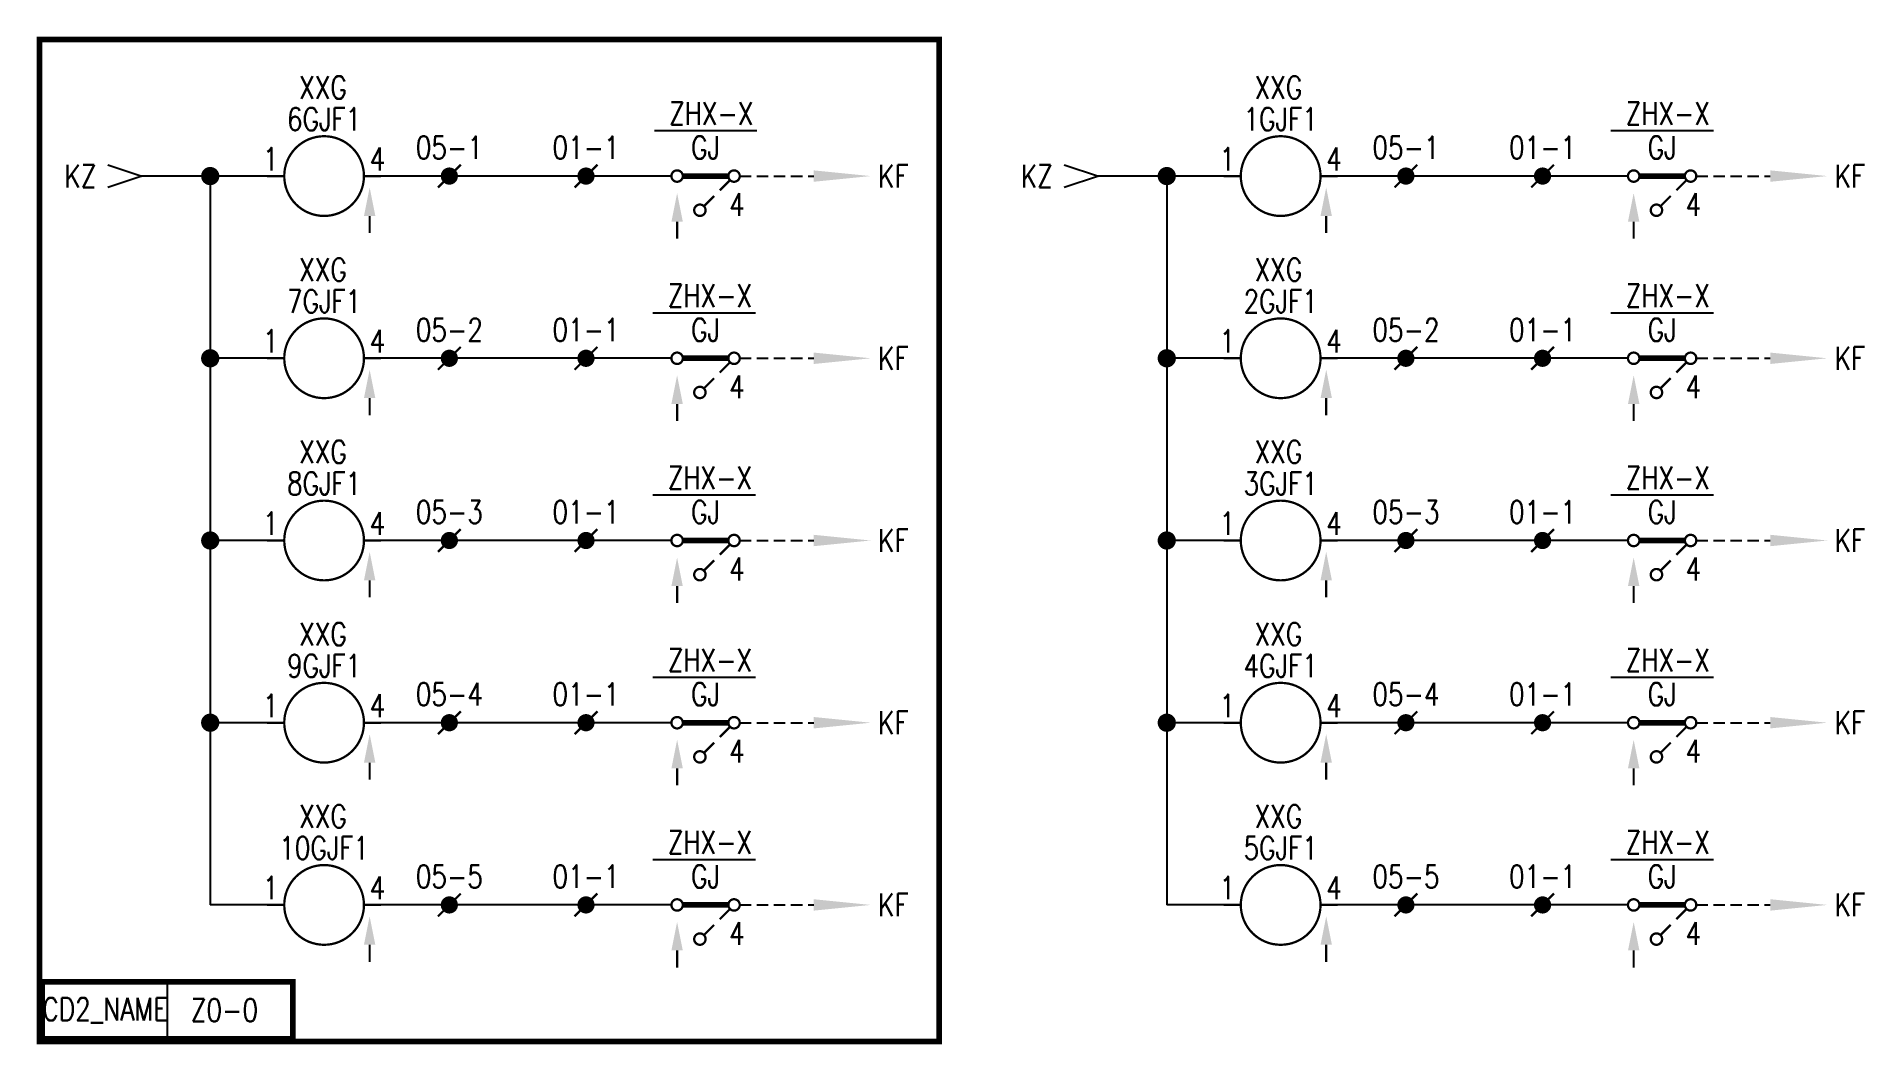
# Model space of a CAD drawing. Header units: millimetres. Extents: x -165 to -5, y -88 to 0.
import ezdxf
from ezdxf.enums import TextEntityAlignment as Align

# ---------------------------------------------------------------- set-up
doc = ezdxf.new("R2010")
doc.units = ezdxf.units.MM
doc.linetypes.add('DASHEDX2', pattern=[1.5, 1, -0.5])
doc.layers.add('tie', color=7, linetype='Continuous')
doc.styles.get("Standard").update_dxf_attribs({"font": 'txt.shx', "bigfont": 'hztxt.shx'})

msp = doc.modelspace()

# ---------------------------------------------------------------- linework, layer by layer
at = {"color": 7}
for p, q in [((-111, -8), (-102, -8)), ((-27, -8), (-18, -8)), ((-145, -12), (-156, -12)), ((-150, -12), (-150, -76)), ((-121, -12), (-135, -12)), ((-109.5, -12), (-121, -12)), ((-61, -12), (-72, -12)), ((-66, -12), (-66, -76)), ((-37, -12), (-51, -12)), ((-25.5, -12), (-37, -12)), ((-111.12, -24), (-102.12, -24)), ((-27, -24), (-18, -24)), ((-145, -28), (-150, -28)), ((-121, -28), (-135, -28)), ((-109.5, -28), (-121, -28)), ((-61, -28), (-66, -28)), ((-37, -28), (-51, -28)), ((-25.5, -28), (-37, -28)), ((-111.12, -40), (-102.12, -40)), ((-27, -40), (-18, -40)), ((-145, -44), (-150, -44)), ((-121, -44), (-135, -44)), ((-109.5, -44), (-121, -44)), ((-61, -44), (-66, -44)), ((-37, -44), (-51, -44)), ((-25.5, -44), (-37, -44)), ((-111.12, -56), (-102.12, -56)), ((-27, -56), (-18, -56)), ((-145, -60), (-150, -60)), ((-121, -60), (-135, -60)), ((-109.5, -60), (-121, -60)), ((-61, -60), (-66, -60)), ((-37, -60), (-51, -60)), ((-25.5, -60), (-37, -60)), ((-111.12, -72), (-102.12, -72)), ((-27, -72), (-18, -72)), ((-145, -76), (-150, -76)), ((-121, -76), (-135, -76)), ((-109.5, -76), (-121, -76)), ((-61, -76), (-66, -76)), ((-37, -76), (-51, -76)), ((-25.5, -76), (-37, -76)), ((-153.75, -87.75), (-153.75, -82.75))]:
    msp.add_line(p, q, dxfattribs=at)
for points, const_width in [([(-165, -88), (-86, -88), (-86, 0), (-165, 0), (-165, -88)], 0.5), ([(-130, -13), (-128, -11)], 0.2), ([(-118, -13), (-116, -11)], 0.2), ([(-46, -13), (-44, -11)], 0.2), ([(-34, -13), (-32, -11)], 0.2), ([(-143.5, -12), (-145, -12)], 0.2), ([(-136.5, -12), (-135, -12)], 0.2), ([(-108.5, -12), (-104.5, -12)], 0.5), ([(-105.25, -13.25), (-104.31, -12.31)], 0.2), ([(-59.5, -12), (-61, -12)], 0.2), ([(-52.5, -12), (-51, -12)], 0.2), ([(-24.5, -12), (-20.5, -12)], 0.5), ([(-21.25, -13.25), (-20.31, -12.31)], 0.2), ([(-106.68, -14.68), (-105.75, -13.75)], 0.2), ([(-22.68, -14.68), (-21.75, -13.75)], 0.2), ([(-136, -15.5), (-136, -17)], 0.2), ([(-109, -16), (-109, -17.5)], 0.2), ([(-52, -15.5), (-52, -17)], 0.2), ([(-25, -16), (-25, -17.5)], 0.2), ([(-130, -29), (-128, -27)], 0.2), ([(-118, -29), (-116, -27)], 0.2), ([(-118, -29), (-116, -27)], 0.2), ([(-46, -29), (-44, -27)], 0.2), ([(-34, -29), (-32, -27)], 0.2), ([(-143.5, -28), (-145, -28)], 0.2), ([(-136.5, -28), (-135, -28)], 0.2), ([(-108.5, -28), (-104.5, -28)], 0.5), ([(-105.25, -29.25), (-104.31, -28.31)], 0.2), ([(-59.5, -28), (-61, -28)], 0.2), ([(-52.5, -28), (-51, -28)], 0.2), ([(-24.5, -28), (-20.5, -28)], 0.5), ([(-21.25, -29.25), (-20.31, -28.31)], 0.2), ([(-106.68, -30.68), (-105.75, -29.75)], 0.2), ([(-22.68, -30.68), (-21.75, -29.75)], 0.2), ([(-136, -31.5), (-136, -33)], 0.2), ([(-109, -32), (-109, -33.5)], 0.2), ([(-52, -31.5), (-52, -33)], 0.2), ([(-25, -32), (-25, -33.5)], 0.2), ([(-130, -45), (-128, -43)], 0.2), ([(-118, -45), (-116, -43)], 0.2), ([(-118, -45), (-116, -43)], 0.2), ([(-46, -45), (-44, -43)], 0.2), ([(-34, -45), (-32, -43)], 0.2), ([(-143.5, -44), (-145, -44)], 0.2), ([(-136.5, -44), (-135, -44)], 0.2), ([(-108.5, -44), (-104.5, -44)], 0.5), ([(-105.25, -45.25), (-104.31, -44.31)], 0.2), ([(-59.5, -44), (-61, -44)], 0.2), ([(-52.5, -44), (-51, -44)], 0.2), ([(-24.5, -44), (-20.5, -44)], 0.5), ([(-21.25, -45.25), (-20.31, -44.31)], 0.2), ([(-106.68, -46.68), (-105.75, -45.75)], 0.2), ([(-22.68, -46.68), (-21.75, -45.75)], 0.2), ([(-136, -47.5), (-136, -49)], 0.2), ([(-109, -48), (-109, -49.5)], 0.2), ([(-52, -47.5), (-52, -49)], 0.2), ([(-25, -48), (-25, -49.5)], 0.2), ([(-130, -61), (-128, -59)], 0.2), ([(-118, -61), (-116, -59)], 0.2), ([(-118, -61), (-116, -59)], 0.2), ([(-46, -61), (-44, -59)], 0.2), ([(-34, -61), (-32, -59)], 0.2), ([(-143.5, -60), (-145, -60)], 0.2), ([(-136.5, -60), (-135, -60)], 0.2), ([(-108.5, -60), (-104.5, -60)], 0.5), ([(-105.25, -61.25), (-104.31, -60.31)], 0.2), ([(-59.5, -60), (-61, -60)], 0.2), ([(-52.5, -60), (-51, -60)], 0.2), ([(-24.5, -60), (-20.5, -60)], 0.5), ([(-21.25, -61.25), (-20.31, -60.31)], 0.2), ([(-106.68, -62.68), (-105.75, -61.75)], 0.2), ([(-22.68, -62.68), (-21.75, -61.75)], 0.2), ([(-136, -63.5), (-136, -65)], 0.2), ([(-109, -64), (-109, -65.5)], 0.2), ([(-52, -63.5), (-52, -65)], 0.2), ([(-25, -64), (-25, -65.5)], 0.2), ([(-130, -77), (-128, -75)], 0.2), ([(-118, -77), (-116, -75)], 0.2), ([(-118, -77), (-116, -75)], 0.2), ([(-46, -77), (-44, -75)], 0.2), ([(-34, -77), (-32, -75)], 0.2), ([(-143.5, -76), (-145, -76)], 0.2), ([(-136.5, -76), (-135, -76)], 0.2), ([(-108.5, -76), (-104.5, -76)], 0.5), ([(-105.25, -77.25), (-104.31, -76.31)], 0.2), ([(-59.5, -76), (-61, -76)], 0.2), ([(-52.5, -76), (-51, -76)], 0.2), ([(-24.5, -76), (-20.5, -76)], 0.5), ([(-21.25, -77.25), (-20.31, -76.31)], 0.2), ([(-106.68, -78.68), (-105.75, -77.75)], 0.2), ([(-22.68, -78.68), (-21.75, -77.75)], 0.2), ([(-165, -80), (-165, -88), (-143, -88)], 0.5), ([(-136, -79.5), (-136, -81)], 0.2), ([(-109, -80), (-109, -81.5)], 0.2), ([(-52, -79.5), (-52, -81)], 0.2), ([(-25, -80), (-25, -81.5)], 0.2), ([(-164.75, -82.75), (-142.75, -82.75), (-142.75, -87.75)], 0.5)]:
    msp.add_lwpolyline(points, dxfattribs=dict(at, const_width=const_width))
for points, const_width in [([(-143.5, -12, 1), (-136.5, -12, 1)], 0.2), ([(-59.5, -12, 1), (-52.5, -12, 1)], 0.2), ([(-150.4, -12, 1), (-149.6, -12, 1)], 0.8), ([(-66.4, -12, 1), (-65.6, -12, 1)], 0.8), ([(-129.38, -12, 1), (-128.62, -12, 1)], 0.75), ([(-117.38, -12, 1), (-116.62, -12, 1)], 0.75), ([(-45.38, -12, 1), (-44.62, -12, 1)], 0.75), ([(-33.38, -12, 1), (-32.62, -12, 1)], 0.75), ([(-143.5, -28, 1), (-136.5, -28, 1)], 0.2), ([(-59.5, -28, 1), (-52.5, -28, 1)], 0.2), ([(-150.4, -28, 1), (-149.6, -28, 1)], 0.8), ([(-129.38, -28, 1), (-128.62, -28, 1)], 0.75), ([(-117.38, -28, 1), (-116.62, -28, 1)], 0.75), ([(-117.38, -28, 1), (-116.62, -28, 1)], 0.75), ([(-66.4, -28, 1), (-65.6, -28, 1)], 0.8), ([(-45.38, -28, 1), (-44.62, -28, 1)], 0.75), ([(-33.38, -28, 1), (-32.62, -28, 1)], 0.75), ([(-143.5, -44, 1), (-136.5, -44, 1)], 0.2), ([(-59.5, -44, 1), (-52.5, -44, 1)], 0.2), ([(-150.4, -44, 1), (-149.6, -44, 1)], 0.8), ([(-129.38, -44, 1), (-128.62, -44, 1)], 0.75), ([(-117.38, -44, 1), (-116.62, -44, 1)], 0.75), ([(-117.38, -44, 1), (-116.62, -44, 1)], 0.75), ([(-66.4, -44, 1), (-65.6, -44, 1)], 0.8), ([(-45.38, -44, 1), (-44.62, -44, 1)], 0.75), ([(-33.38, -44, 1), (-32.62, -44, 1)], 0.75), ([(-143.5, -60, 1), (-136.5, -60, 1)], 0.2), ([(-59.5, -60, 1), (-52.5, -60, 1)], 0.2), ([(-150.4, -60, 1), (-149.6, -60, 1)], 0.8), ([(-129.38, -60, 1), (-128.62, -60, 1)], 0.75), ([(-117.38, -60, 1), (-116.62, -60, 1)], 0.75), ([(-117.38, -60, 1), (-116.62, -60, 1)], 0.75), ([(-66.4, -60, 1), (-65.6, -60, 1)], 0.8), ([(-45.38, -60, 1), (-44.62, -60, 1)], 0.75), ([(-33.38, -60, 1), (-32.62, -60, 1)], 0.75), ([(-143.5, -76, 1), (-136.5, -76, 1)], 0.2), ([(-59.5, -76, 1), (-52.5, -76, 1)], 0.2), ([(-129.38, -76, 1), (-128.62, -76, 1)], 0.75), ([(-117.38, -76, 1), (-116.62, -76, 1)], 0.75), ([(-117.38, -76, 1), (-116.62, -76, 1)], 0.75), ([(-45.38, -76, 1), (-44.62, -76, 1)], 0.75), ([(-33.38, -76, 1), (-32.62, -76, 1)], 0.75)]:
    msp.add_lwpolyline(points, format="xyb", close=True, dxfattribs=dict(at, const_width=const_width))
for points in [[(-159, -11), (-156, -12), (-159, -13)], [(-75, -11), (-72, -12), (-75, -13)]]:
    msp.add_lwpolyline(points, dxfattribs=at)
at = {"color": 7, "const_width": 0.2}
for points in [[(-109, -11.5, 1), (-109, -12.5, 1), (-109, -11.5)], [(-104, -11.5, 1), (-104, -12.5, 1), (-104, -11.5)], [(-25, -11.5, 1), (-25, -12.5, 1), (-25, -11.5)], [(-20, -11.5, 1), (-20, -12.5, 1), (-20, -11.5)], [(-107, -14.5, 1), (-107, -15.5, 1), (-107, -14.5)], [(-23, -14.5, 1), (-23, -15.5, 1), (-23, -14.5)], [(-109, -27.5, 1), (-109, -28.5, 1), (-109, -27.5)], [(-104, -27.5, 1), (-104, -28.5, 1), (-104, -27.5)], [(-25, -27.5, 1), (-25, -28.5, 1), (-25, -27.5)], [(-20, -27.5, 1), (-20, -28.5, 1), (-20, -27.5)], [(-107, -30.5, 1), (-107, -31.5, 1), (-107, -30.5)], [(-23, -30.5, 1), (-23, -31.5, 1), (-23, -30.5)], [(-109, -43.5, 1), (-109, -44.5, 1), (-109, -43.5)], [(-104, -43.5, 1), (-104, -44.5, 1), (-104, -43.5)], [(-25, -43.5, 1), (-25, -44.5, 1), (-25, -43.5)], [(-20, -43.5, 1), (-20, -44.5, 1), (-20, -43.5)], [(-107, -46.5, 1), (-107, -47.5, 1), (-107, -46.5)], [(-23, -46.5, 1), (-23, -47.5, 1), (-23, -46.5)], [(-109, -59.5, 1), (-109, -60.5, 1), (-109, -59.5)], [(-104, -59.5, 1), (-104, -60.5, 1), (-104, -59.5)], [(-25, -59.5, 1), (-25, -60.5, 1), (-25, -59.5)], [(-20, -59.5, 1), (-20, -60.5, 1), (-20, -59.5)], [(-107, -62.5, 1), (-107, -63.5, 1), (-107, -62.5)], [(-23, -62.5, 1), (-23, -63.5, 1), (-23, -62.5)], [(-109, -75.5, 1), (-109, -76.5, 1), (-109, -75.5)], [(-104, -75.5, 1), (-104, -76.5, 1), (-104, -75.5)], [(-25, -75.5, 1), (-25, -76.5, 1), (-25, -75.5)], [(-20, -75.5, 1), (-20, -76.5, 1), (-20, -75.5)], [(-107, -78.5, 1), (-107, -79.5, 1), (-107, -78.5)], [(-23, -78.5, 1), (-23, -79.5, 1), (-23, -78.5)]]:
    msp.add_lwpolyline(points, format="xyb", dxfattribs=at)
at = {"color": 7, "linetype": 'DASHEDX2'}
for points in [[(-103.5, -12), (-97, -12)], [(-19.5, -12), (-13, -12)], [(-103.5, -28), (-97, -28)], [(-19.5, -28), (-13, -28)], [(-103.5, -44), (-97, -44)], [(-19.5, -44), (-13, -44)], [(-103.5, -60), (-97, -60)], [(-19.5, -60), (-13, -60)], [(-103.5, -76), (-97, -76)], [(-19.5, -76), (-13, -76)]]:
    msp.add_lwpolyline(points, dxfattribs=at)
at = {"const_width": 0.5}
msp.add_lwpolyline([(-164.75, -82.75), (-164.75, -87.75), (-142.75, -87.75)], dxfattribs=at)
at = {"color": 7}
for points in [[(-97, -11.5), (-97, -12.5), (-92, -12)], [(-13, -11.5), (-13, -12.5), (-8, -12)], [(-136.5, -15.5), (-135.5, -15.5), (-136, -13)], [(-108.5, -16), (-109.5, -16), (-109, -13.5)], [(-52.5, -15.5), (-51.5, -15.5), (-52, -13)], [(-24.5, -16), (-25.5, -16), (-25, -13.5)], [(-97, -27.5), (-97, -28.5), (-92, -28)], [(-13, -27.5), (-13, -28.5), (-8, -28)], [(-136.5, -31.5), (-135.5, -31.5), (-136, -29)], [(-108.5, -32), (-109.5, -32), (-109, -29.5)], [(-52.5, -31.5), (-51.5, -31.5), (-52, -29)], [(-24.5, -32), (-25.5, -32), (-25, -29.5)], [(-97, -43.5), (-97, -44.5), (-92, -44)], [(-13, -43.5), (-13, -44.5), (-8, -44)], [(-136.5, -47.5), (-135.5, -47.5), (-136, -45)], [(-108.5, -48), (-109.5, -48), (-109, -45.5)], [(-52.5, -47.5), (-51.5, -47.5), (-52, -45)], [(-24.5, -48), (-25.5, -48), (-25, -45.5)], [(-97, -59.5), (-97, -60.5), (-92, -60)], [(-13, -59.5), (-13, -60.5), (-8, -60)], [(-136.5, -63.5), (-135.5, -63.5), (-136, -61)], [(-108.5, -64), (-109.5, -64), (-109, -61.5)], [(-52.5, -63.5), (-51.5, -63.5), (-52, -61)], [(-24.5, -64), (-25.5, -64), (-25, -61.5)], [(-136.5, -79.5), (-135.5, -79.5), (-136, -77)], [(-97, -75.5), (-97, -76.5), (-92, -76)], [(-52.5, -79.5), (-51.5, -79.5), (-52, -77)], [(-13, -75.5), (-13, -76.5), (-8, -76)], [(-108.5, -80), (-109.5, -80), (-109, -77.5)], [(-24.5, -80), (-25.5, -80), (-25, -77.5)]]:
    msp.add_solid(points, dxfattribs=at)

# ---------------------------------------------------------------- texts
at = {"color": 3, "width": 0.8}
for s, p in [('XXG', (-140.1, -4.22)), ('XXG', (-56.19, -4.22)), ('XXG', (-140.1, -20.22)), ('XXG', (-56.19, -20.22)), ('XXG', (-140.1, -36.22)), ('XXG', (-56.19, -36.22)), ('XXG', (-140.1, -52.22)), ('XXG', (-56.19, -52.22)), ('XXG', (-140.1, -68.22)), ('XXG', (-56.19, -68.22)), ('CD2_NAME', (-159.22, -85.25)), ('Z0-0', (-148.75, -85.25))]:
    msp.add_text(s, height=2, dxfattribs=at).set_placement(p, align=Align.MIDDLE)
at = {"color": 7, "width": 0.8}
for s, p in [('6GJF1', (-140, -8)), ('1GJF1', (-56, -8)), ('GJ', (-106.5, -10.5)), ('GJ', (-22.5, -10.5)), ('7GJF1', (-140, -24)), ('2GJF1', (-56, -24)), ('GJ', (-106.5, -26.5)), ('GJ', (-22.5, -26.5)), ('8GJF1', (-140, -40)), ('3GJF1', (-56, -40)), ('GJ', (-106.5, -42.5)), ('GJ', (-22.5, -42.5)), ('9GJF1', (-140, -56)), ('4GJF1', (-56, -56)), ('GJ', (-106.5, -58.5)), ('GJ', (-22.5, -58.5)), ('10GJF1', (-140, -72)), ('5GJF1', (-56, -72)), ('GJ', (-106.5, -74.5)), ('GJ', (-22.5, -74.5))]:
    msp.add_text(s, height=2, dxfattribs=at).set_placement(p, align=Align.CENTER)
at = {"color": 5, "width": 0.8}
for p in [(-106, -7.5), (-22, -7.5), (-106.12, -23.5), (-22, -23.5), (-106.12, -39.5), (-22, -39.5), (-106.12, -55.5), (-22, -55.5), (-106.12, -71.5), (-22, -71.5)]:
    msp.add_text('ZHX-X', height=2, dxfattribs=at).set_placement(p, align=Align.CENTER)
at = {"color": 7, "width": 0.8}
for s, p in [('1', (-144, -11.5)), ('1', (-60, -11.5)), ('KF', (-88.67, -13)), ('KF', (-4.67, -13)), ('4', (-103.07, -15.5)), ('4', (-19.07, -15.5)), ('1', (-144, -27.5)), ('1', (-60, -27.5)), ('KF', (-88.67, -29)), ('KF', (-4.67, -29)), ('4', (-103.07, -31.5)), ('4', (-19.07, -31.5)), ('1', (-144, -43.5)), ('1', (-60, -43.5)), ('KF', (-88.67, -45)), ('KF', (-4.67, -45)), ('4', (-103.07, -47.5)), ('4', (-19.07, -47.5)), ('1', (-144, -59.5)), ('1', (-60, -59.5)), ('KF', (-88.67, -61)), ('KF', (-4.67, -61)), ('4', (-103.07, -63.5)), ('4', (-19.07, -63.5)), ('1', (-144, -75.5)), ('1', (-60, -75.5)), ('KF', (-88.67, -77)), ('KF', (-4.67, -77)), ('4', (-103.07, -79.5)), ('4', (-19.07, -79.5))]:
    msp.add_text(s, height=2, dxfattribs=at).set_placement(p, align=Align.RIGHT)
for p in [(-136, -11.5), (-52, -11.5), (-136, -27.5), (-52, -27.5), (-136, -43.5), (-52, -43.5), (-136, -59.5), (-52, -59.5), (-136, -75.5), (-52, -75.5)]:
    msp.add_text('4', height=2, dxfattribs=at).set_placement(p)
for p in [(-160, -12), (-76, -12)]:
    msp.add_text('KZ', height=2, dxfattribs=at).set_placement(p, align=Align.MIDDLE_RIGHT)
at = {"layer": 'tie', "color": 3, "width": 0.8}
for s, p in [('05-1', (-129, -10.5)), ('01-1', (-117, -10.5)), ('05-1', (-45, -10.5)), ('01-1', (-33, -10.5)), ('05-2', (-129, -26.5)), ('01-1', (-117, -26.5)), ('05-2', (-45, -26.5)), ('01-1', (-33, -26.5)), ('05-3', (-129, -42.5)), ('01-1', (-117, -42.5)), ('05-3', (-45, -42.5)), ('01-1', (-33, -42.5)), ('05-4', (-129, -58.5)), ('01-1', (-117, -58.5)), ('05-4', (-45, -58.5)), ('01-1', (-33, -58.5)), ('05-5', (-129, -74.5)), ('01-1', (-117, -74.5)), ('05-5', (-45, -74.5)), ('01-1', (-33, -74.5))]:
    msp.add_text(s, height=2, dxfattribs=at).set_placement(p, align=Align.CENTER)

doc.saveas('drawing.dxf')
